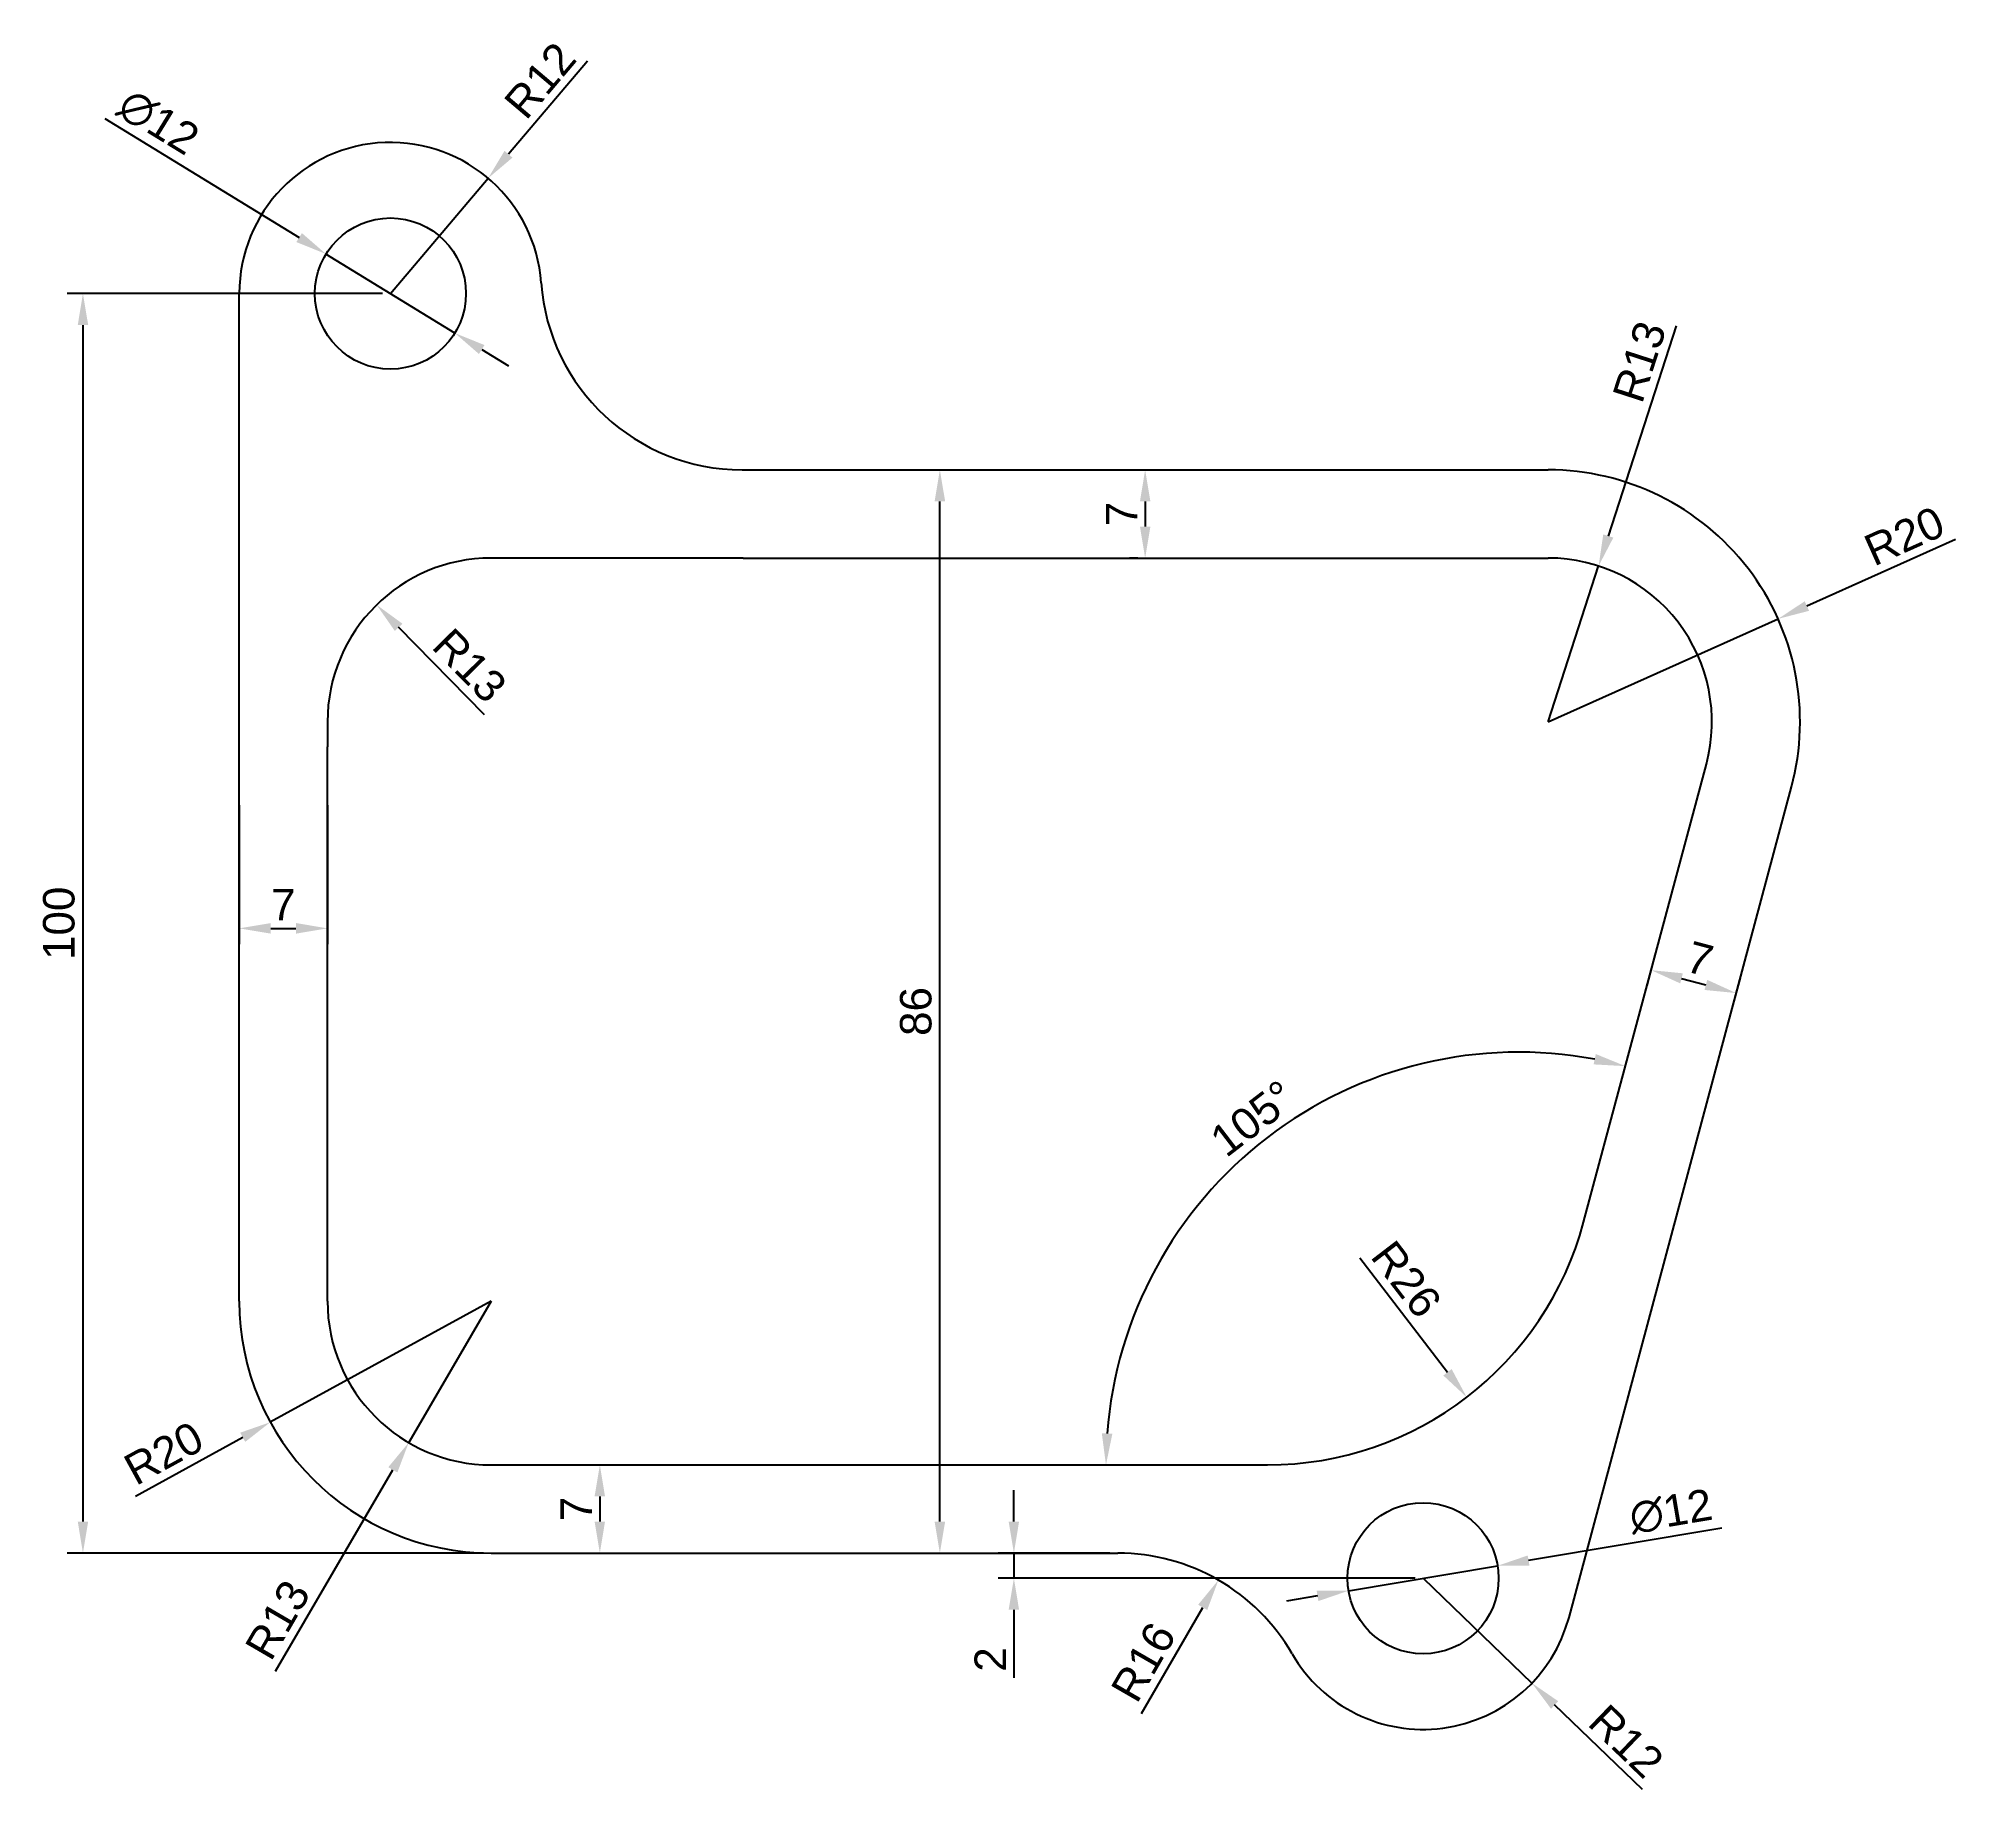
# Model space of a CAD drawing. Header units: millimetres. Extents: x -16 to 136, y -19 to 120.
import ezdxf

# ---------------------------------------------------------------- set-up
doc = ezdxf.new("R2010")
doc.units = ezdxf.units.MM
doc.layers.add('no', color=50, linetype='Continuous')
doc.layers.add('oh', color=7, linetype='Continuous')
doc.styles.get("Standard").update_dxf_attribs({"font": 'arial.ttf'})
doc.dimstyles.new('ISO-25', dxfattribs={"dimtxt": 2.5, "dimasz": 2.5, "dimexe": 1.25, "dimexo": 0.625, "dimtad": 1, "dimtxsty": 'Standard', "dimcen": 2.5, "dimadec": 0, "dimazin": 0, "dimtfac": 1, "dimtmove": 0, "dimatfit": 3, "dimfxl": 1, "dimarcsym": 0})

# ---------------------------------------------------------------- blocks, each defined once
blk = doc.blocks.new('*D2')
at = {"layer": 'no', "color": 0, "lineweight": -2, "transparency": 16777216}
blk.add_line((88.97, 23.45), (95.94, 14.36), dxfattribs=at)
at = {"layer": 'no', "color": 0, "transparency": 16777216}
blk.add_solid([(96.27, 14.61), (95.61, 14.1), (97.47, 12.37)], dxfattribs=at)
at = {"layer": 'no', "color": 0, "transparency": 16777216, "insert": (92.67, 21.74), "char_height": 2.5, "attachment_point": 5, "rotation": 307.5}
blk.add_mtext('R26', dxfattribs=at)
blk = doc.blocks.new('*D3')
at = {"layer": 'no', "color": 0, "lineweight": -2, "transparency": 16777216}
blk.add_arc((101.59, 7), 32.77, 79.3718, 175.6282, dxfattribs=at)
at = {"layer": 'no', "color": 0, "transparency": 16777216}
for points in [[(107.72, 39.62), (107.54, 38.8), (110.07, 38.66)], [(69.33, 9.48), (68.49, 9.51), (68.82, 7)]]:
    blk.add_solid(points, dxfattribs=at)
at = {"layer": 'no', "color": 0, "transparency": 16777216, "insert": (80.48, 34.51), "char_height": 2.5, "attachment_point": 5, "rotation": 37.5}
blk.add_mtext('105°', dxfattribs=at)
blk = doc.blocks.new('*D4')
at = {"layer": 'no', "color": 0, "lineweight": -2, "transparency": 16777216}
for p, q in [((45.5, 86), (56.88, 86)), ((55.63, 2.5), (55.63, 83.5)), ((45.5, 0), (56.88, 0))]:
    blk.add_line(p, q, dxfattribs=at)
at = {"layer": 'no', "color": 0, "transparency": 16777216}
for points in [[(55.21, 83.5), (56.05, 83.5), (55.63, 86)], [(55.21, 2.5), (56.05, 2.5), (55.63, 0)]]:
    blk.add_solid(points, dxfattribs=at)
at = {"layer": 'no', "color": 0, "transparency": 16777216, "insert": (53.73, 43), "char_height": 2.5, "attachment_point": 5, "rotation": 90}
blk.add_mtext('86', dxfattribs=at)
blk = doc.blocks.new('*D5')
at = {"layer": 'no', "color": 0, "lineweight": -2, "transparency": 16777216}
for p, q in [((11.38, 100), (-13.67, 100)), ((-12.42, 97.5), (-12.42, 2.5)), ((19.38, 0), (-13.67, 0))]:
    blk.add_line(p, q, dxfattribs=at)
at = {"layer": 'no', "color": 0, "transparency": 16777216}
for points in [[(-12.83, 97.5), (-12, 97.5), (-12.42, 100)], [(-12.83, 2.5), (-12, 2.5), (-12.42, 0)]]:
    blk.add_solid(points, dxfattribs=at)
at = {"layer": 'no', "color": 0, "transparency": 16777216, "insert": (-14.32, 50), "char_height": 2.5, "attachment_point": 5, "rotation": 90}
blk.add_mtext('100', dxfattribs=at)
blk = doc.blocks.new('*D7')
at = {"layer": 'no', "color": 0, "lineweight": -2, "transparency": 16777216}
for p, q in [((20, 20), (2.46, 10.39)), ((-8.25, 4.52), (0.27, 9.19))]:
    blk.add_line(p, q, dxfattribs=at)
at = {"layer": 'no', "color": 0, "transparency": 16777216}
blk.add_solid([(0.07, 9.56), (0.47, 8.83), (2.46, 10.39)], dxfattribs=at)
at = {"layer": 'no', "color": 0, "transparency": 16777216, "insert": (-6, 7.92), "char_height": 2.5, "attachment_point": 5, "rotation": 28.713}
blk.add_mtext('R20', dxfattribs=at)
blk = doc.blocks.new('*D8')
at = {"layer": 'no', "color": 0, "lineweight": -2, "transparency": 16777216}
for p, q in [((20, 20), (13.45, 8.77)), ((2.88, -9.38), (12.19, 6.61))]:
    blk.add_line(p, q, dxfattribs=at)
at = {"layer": 'no', "color": 0, "transparency": 16777216}
blk.add_solid([(11.83, 6.82), (12.55, 6.4), (13.45, 8.77)], dxfattribs=at)
at = {"layer": 'no', "color": 0, "transparency": 16777216, "insert": (3.05, -5.3), "char_height": 2.5, "attachment_point": 5, "rotation": 59.7618}
blk.add_mtext('R13', dxfattribs=at)
blk = doc.blocks.new('*D9')
at = {"layer": 'no', "color": 0, "lineweight": -2, "transparency": 16777216}
for p, q in [((20.63, 7), (29.88, 7)), ((28.63, 4.5), (28.63, 2.5)), ((20.63, 0), (29.88, 0))]:
    blk.add_line(p, q, dxfattribs=at)
at = {"layer": 'no', "color": 0, "transparency": 16777216}
for points in [[(28.21, 4.5), (29.04, 4.5), (28.63, 7)], [(28.21, 2.5), (29.04, 2.5), (28.63, 0)]]:
    blk.add_solid(points, dxfattribs=at)
at = {"layer": 'no', "color": 0, "transparency": 16777216, "insert": (26.75, 3.5), "char_height": 2.5, "attachment_point": 5, "rotation": 90}
blk.add_mtext('7', dxfattribs=at)
blk = doc.blocks.new('*D10')
at = {"layer": 'no', "color": 0, "lineweight": -2, "transparency": 16777216}
for p, q in [((61.51, 2.5), (61.51, 5)), ((69.13, 0), (60.26, 0)), ((61.51, 0), (61.51, -2)), ((93.38, -2), (60.26, -2)), ((61.51, -4.5), (61.51, -9.91))]:
    blk.add_line(p, q, dxfattribs=at)
at = {"layer": 'no', "color": 0, "transparency": 16777216}
for points in [[(61.09, 2.5), (61.92, 2.5), (61.51, 0)], [(61.09, -4.5), (61.92, -4.5), (61.51, -2)]]:
    blk.add_solid(points, dxfattribs=at)
at = {"layer": 'no', "color": 0, "transparency": 16777216, "insert": (59.63, -8.45), "char_height": 2.5, "attachment_point": 5, "rotation": 90}
blk.add_mtext('2', dxfattribs=at)
blk = doc.blocks.new('*D11')
at = {"layer": 'no', "color": 0, "lineweight": -2, "transparency": 16777216}
blk.add_line((71.64, -12.73), (76.5, -4.31), dxfattribs=at)
at = {"layer": 'no', "color": 0, "transparency": 16777216}
blk.add_solid([(76.14, -4.1), (76.86, -4.52), (77.75, -2.14)], dxfattribs=at)
at = {"layer": 'no', "color": 0, "transparency": 16777216, "insert": (71.8, -8.65), "char_height": 2.5, "attachment_point": 5, "rotation": 60.0052}
blk.add_mtext('R16', dxfattribs=at)
blk = doc.blocks.new('*D12')
at = {"layer": 'no', "color": 0, "lineweight": -2, "transparency": 16777216}
for p, q in [((94, -2), (102.64, -10.32)), ((111.43, -18.78), (104.45, -12.06))]:
    blk.add_line(p, q, dxfattribs=at)
at = {"layer": 'no', "color": 0, "transparency": 16777216}
blk.add_solid([(104.73, -11.76), (104.16, -12.36), (102.64, -10.32)], dxfattribs=at)
at = {"layer": 'no', "color": 0, "transparency": 16777216, "insert": (110.14, -14.93), "char_height": 2.5, "attachment_point": 5, "rotation": 316.0876}
blk.add_mtext('R12', dxfattribs=at)
blk = doc.blocks.new('*D13')
at = {"layer": 'no', "color": 0, "lineweight": -2, "transparency": 16777216}
for p, q in [((117.72, 1.97), (102.38, -0.6)), ((88.08, -2.99), (99.92, -1.01)), ((85.62, -3.4), (83.15, -3.82))]:
    blk.add_line(p, q, dxfattribs=at)
at = {"layer": 'no', "color": 0, "transparency": 16777216}
for points in [[(102.31, -0.19), (102.45, -1.01), (99.92, -1.01)], [(85.55, -2.99), (85.69, -3.81), (88.08, -2.99)]]:
    blk.add_solid(points, dxfattribs=at)
at = {"layer": 'no', "color": 0, "transparency": 16777216, "insert": (113.68, 3.29), "char_height": 2.5, "attachment_point": 5, "rotation": 9.5004}
blk.add_mtext('∅12', dxfattribs=at)
blk = doc.blocks.new('*D14')
at = {"layer": 'no', "color": 0, "lineweight": -2, "transparency": 16777216}
for p, q in [((111.79, 45.06), (112.44, 47.48)), ((114.53, 45.63), (116.46, 45.11)), ((118.55, 43.24), (119.2, 45.67))]:
    blk.add_line(p, q, dxfattribs=at)
at = {"layer": 'no', "color": 0, "transparency": 16777216}
for points in [[(114.63, 46.03), (114.42, 45.23), (112.11, 46.28)], [(116.57, 45.51), (116.35, 44.71), (118.87, 44.46)]]:
    blk.add_solid(points, dxfattribs=at)
at = {"layer": 'no', "color": 0, "transparency": 16777216, "insert": (115.98, 47.18), "char_height": 2.5, "attachment_point": 5, "rotation": 345}
blk.add_mtext('7', dxfattribs=at)
blk = doc.blocks.new('*D17')
at = {"layer": 'no', "color": 0, "lineweight": -2, "transparency": 16777216}
for p, q in [((72.56, 86), (73.18, 86)), ((71.93, 83.5), (71.93, 81.5)), ((71.34, 79), (70.68, 79))]:
    blk.add_line(p, q, dxfattribs=at)
at = {"layer": 'no', "color": 0, "transparency": 16777216}
for points in [[(71.52, 83.5), (72.35, 83.5), (71.93, 86)], [(71.52, 81.5), (72.35, 81.5), (71.93, 79)]]:
    blk.add_solid(points, dxfattribs=at)
at = {"layer": 'no', "color": 0, "transparency": 16777216, "insert": (70.06, 82.5), "char_height": 2.5, "attachment_point": 5, "rotation": 90}
blk.add_mtext('7', dxfattribs=at)
blk = doc.blocks.new('*D18')
at = {"layer": 'no', "color": 0, "lineweight": -2, "transparency": 16777216}
for p, q in [((27.64, 118.46), (21.37, 111.06)), ((12, 100), (19.76, 109.16))]:
    blk.add_line(p, q, dxfattribs=at)
at = {"layer": 'no', "color": 0, "transparency": 16777216}
blk.add_solid([(21.06, 111.33), (21.69, 110.79), (19.76, 109.16)], dxfattribs=at)
at = {"layer": 'no', "color": 0, "transparency": 16777216, "insert": (23.88, 116.93), "char_height": 2.5, "attachment_point": 5, "rotation": 49.7241}
blk.add_mtext('R12', dxfattribs=at)
blk = doc.blocks.new('*D19')
at = {"layer": 'no', "color": 0, "lineweight": -2, "transparency": 16777216}
for p, q in [((-10.67, 113.89), (4.75, 104.44)), ((17.12, 96.86), (6.88, 103.14)), ((19.25, 95.56), (21.38, 94.25))]:
    blk.add_line(p, q, dxfattribs=at)
at = {"layer": 'no', "color": 0, "transparency": 16777216}
for points in [[(4.97, 104.8), (4.53, 104.09), (6.88, 103.14)], [(19.47, 95.91), (19.03, 95.2), (17.12, 96.86)]]:
    blk.add_solid(points, dxfattribs=at)
at = {"layer": 'no', "color": 0, "transparency": 16777216, "insert": (-6.43, 113.61), "char_height": 2.5, "attachment_point": 5, "rotation": 328.4986}
blk.add_mtext('∅12', dxfattribs=at)
blk = doc.blocks.new('*D20')
at = {"layer": 'no', "color": 0, "lineweight": -2, "transparency": 16777216}
for p, q in [((0, 59.38), (0, 48.35)), ((7, 59.38), (7, 48.35)), ((2.5, 49.6), (4.5, 49.6))]:
    blk.add_line(p, q, dxfattribs=at)
at = {"layer": 'no', "color": 0, "transparency": 16777216}
for points in [[(2.5, 50.02), (2.5, 49.18), (0, 49.6)], [(4.5, 50.02), (4.5, 49.18), (7, 49.6)]]:
    blk.add_solid(points, dxfattribs=at)
at = {"layer": 'no', "color": 0, "transparency": 16777216, "insert": (3.5, 51.48), "char_height": 2.5, "attachment_point": 5}
blk.add_mtext('7', dxfattribs=at)
blk = doc.blocks.new('*D21')
at = {"layer": 'no', "color": 0, "lineweight": -2, "transparency": 16777216}
blk.add_line((19.46, 66.55), (12.65, 73.5), dxfattribs=at)
at = {"layer": 'no', "color": 0, "transparency": 16777216}
blk.add_solid([(12.95, 73.79), (12.35, 73.21), (10.9, 75.29)], dxfattribs=at)
at = {"layer": 'no', "color": 0, "transparency": 16777216, "insert": (18.29, 70.47), "char_height": 2.5, "attachment_point": 5, "rotation": 314.4134}
blk.add_mtext('R13', dxfattribs=at)
blk = doc.blocks.new('*D22')
at = {"layer": 'no', "color": 0, "lineweight": -2, "transparency": 16777216}
for p, q in [((114.11, 97.44), (108.71, 80.75)), ((103.94, 66), (107.94, 78.37))]:
    blk.add_line(p, q, dxfattribs=at)
at = {"layer": 'no', "color": 0, "transparency": 16777216}
blk.add_solid([(108.31, 80.88), (109.11, 80.62), (107.94, 78.37)], dxfattribs=at)
at = {"layer": 'no', "color": 0, "transparency": 16777216, "insert": (111.19, 94.59), "char_height": 2.5, "attachment_point": 5, "rotation": 72.0668}
blk.add_mtext('R13', dxfattribs=at)
blk = doc.blocks.new('*D23')
at = {"layer": 'no', "color": 0, "lineweight": -2, "transparency": 16777216}
for p, q in [((136.29, 80.47), (124.48, 75.19)), ((103.94, 66), (122.19, 74.17))]:
    blk.add_line(p, q, dxfattribs=at)
at = {"layer": 'no', "color": 0, "transparency": 16777216}
blk.add_solid([(124.31, 75.57), (124.65, 74.81), (122.19, 74.17)], dxfattribs=at)
at = {"layer": 'no', "color": 0, "transparency": 16777216, "insert": (132.22, 80.74), "char_height": 2.5, "attachment_point": 5, "rotation": 24.1001}
blk.add_mtext('R20', dxfattribs=at)

msp = doc.modelspace()

# ---------------------------------------------------------------- linework, layer by layer
at = {"layer": 'oh'}
for p, q in [((0, 20), (0, 100)), ((39.928, 86), (103.938, 86)), ((40, 79), (20, 79)), ((40, 79), (103.938, 79)), ((7, 66), (7, 64)), ((7, 20), (7, 64)), ((106.751, 26.271), (116.495, 62.635)), ((105.591, -5.106), (123.257, 60.824)), ((20, 7), (81.637, 7)), ((20, 0), (69.751, 0))]:
    msp.add_line(p, q, dxfattribs=at)
for centre in [(12, 100), (94, -2)]:
    msp.add_circle(centre, 6, dxfattribs=at)
for centre, radius, start, end in [((12, 100), 12, 4.09604, 180), ((39.928, 102), 16, 184.09604, 270), ((103.938, 66), 20, 345, 90), ((20, 66), 13, 90, 180), ((103.938, 66), 13, 345, 90), ((81.637, 33), 26, 270, 345), ((20, 20), 20, 180, 270), ((20, 20), 13, 180, 270), ((69.751, -16), 16, 30, 90), ((94, -2), 12, 210, 345)]:
    msp.add_arc(centre, radius, start, end, dxfattribs=at)

# ---------------------------------------------------------------- dimensions: what is measured, and where the dimension line sits
at = {"layer": 'no'}
for center, mpoint, picture, middle in [((12, 100), (19.758, 109.155), '*D18', (23.882, 116.931)), ((20, 20), (2.459, 10.392), '*D7', (-6.003, 7.924)), ((94, -2), (102.645, -10.323), '*D12', (110.144, -14.932))]:
    dim = msp.add_radius_dim(center=center, mpoint=mpoint, dimstyle='ISO-25', dxfattribs=at)
    dim.commit()
    dim.dimension.update_dxf_attribs({"geometry": picture, "text_midpoint": middle})
for p1, p2, picture, middle in [((17.116, 96.865), (6.884, 103.135), '*D19', (-7.458, 111.924)), ((88.082, -2.99), (99.918, -1.01), '*D13', (114.005, 1.348))]:
    dim = msp.add_diameter_dim_2p(p1=p1, p2=p2, dimstyle='ISO-25', dxfattribs=at)
    dim.commit()
    dim.dimension.update_dxf_attribs({"geometry": picture, "text_midpoint": middle, "dimtype": 163})
for base, p1, p2, picture, middle in [((-12.418, 0), (12, 100), (20, 0), '*D5', (-14.319, 50)), ((55.63, 86), (44.876, 0), (44.876, 86), '*D4', (53.729, 43)), ((71.933, 79), (71.933, 86), (71.969, 79), '*D17', (70.058, 82.5)), ((28.627, 0), (20, 7), (20, 0), '*D9', (26.752, 3.5))]:
    dim = msp.add_linear_dim(base=base, p1=p1, p2=p2, angle=90, dimstyle='ISO-25', dxfattribs=at)
    dim.commit()
    dim.dimension.update_dxf_attribs({"geometry": picture, "text_midpoint": middle})
for center, mpoint, picture, middle in [((103.938, 66), (107.941, 78.368), '*D22', (113, 94)), ((103.938, 66), (122.195, 74.167), '*D23', (133, 79)), ((20, 66), (10.902, 75.286), '*D21', (16.929, 69.134)), ((81.637, 33), (97.465, 12.373), '*D2', (91.165, 20.584)), ((20, 20), (13.453, 8.769), '*D8', (4.696, -6.255)), ((69.751, -16), (77.75, -2.143), '*D11', (73.445, -9.601))]:
    dim = msp.add_radius_dim(center=center, mpoint=mpoint, dimstyle='ISO-25', dxfattribs=at)
    dim.commit()
    dim.dimension.update_dxf_attribs({"geometry": picture, "text_midpoint": middle, "dimtype": 164})
dim = msp.add_angular_dim_2l(base=(90.379, 37.796), line1=((106.751, 26.271), (116.495, 62.635)), line2=((20, 7), (81.637, 7)), dimstyle='ISO-25', dxfattribs=at)
dim.commit()
dim.dimension.update_dxf_attribs({"geometry": '*D3', "text_midpoint": (80.48, 34.509)})
dim = msp.add_linear_dim(base=(7, 49.6), p1=(0, 60), p2=(7, 60), dimstyle='ISO-25', dxfattribs=at)
dim.commit()
dim.dimension.update_dxf_attribs({"geometry": '*D20', "text_midpoint": (3.5, 51.475)})
dim = msp.add_aligned_dim(p1=(111.623, 44.453), p2=(118.385, 42.641), distance=1.886, dimstyle='ISO-25', dxfattribs=at)
dim.commit()
dim.dimension.update_dxf_attribs({"geometry": '*D14', "text_midpoint": (115.978, 47.18)})
dim = msp.add_linear_dim(base=(61.506, 0), p1=(94, -2), p2=(69.751, 0), angle=90, dimstyle='ISO-25', dxfattribs=at)
dim.commit()
dim.dimension.update_dxf_attribs({"geometry": '*D10', "text_midpoint": (61.506, -8.453), "dimtype": 160})

doc.saveas('drawing.dxf')
